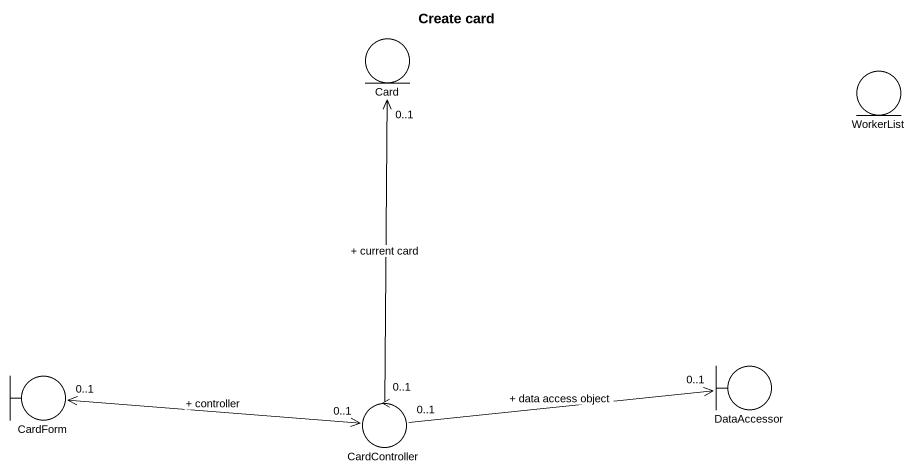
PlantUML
@startuml
title Create card
entity "Card" as Card_
entity WorkerList
boundary DataAccessor
boundary CardForm
control CardController
CardController "0..1" -up-> "0..1" Card_ : + current card
CardController "0..1" -right-> "0..1" DataAccessor : + data access object
CardController "0..1" <-left-> "0..1" CardForm : + controller
@enduml
